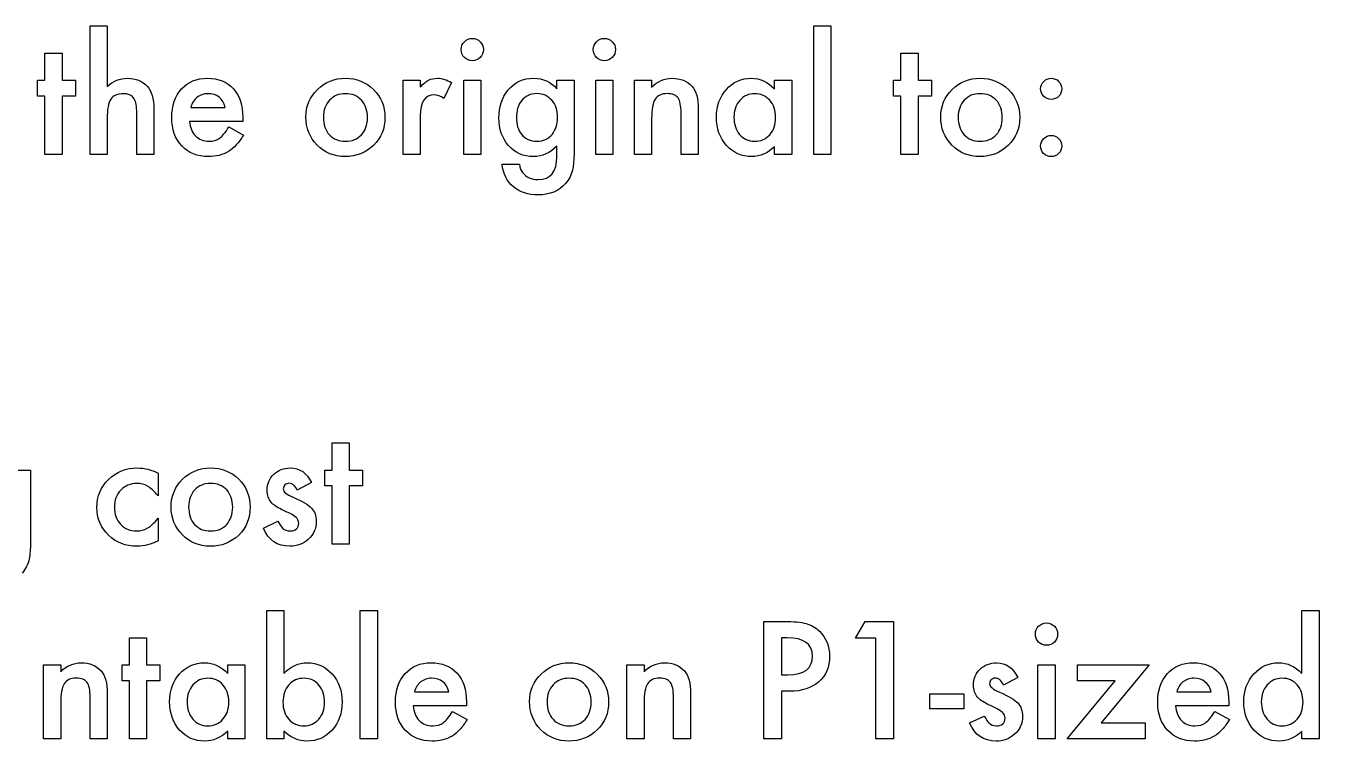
# Model space of a CAD drawing. Extents: x 6 to 931, y 6 to 506.
# Drawn here: x 790.2 to 923, y 351.6 to 425 of the extents above; entities that cross this region are included whole.
import ezdxf

# ---------------------------------------------------------------- set-up
doc = ezdxf.new("R2010")
doc.units = 0
doc.layers.add('MeArm1.0', color=7, linetype='CONTINUOUS')

msp = doc.modelspace()

# ---------------------------------------------------------------- linework, layer by layer
at = {"layer": 'MeArm1.0', "color": 7}
for points in [[(796.79974, 425.04434), (798.55756, 425.04434), (798.55756, 418.82559)], [(798.55756, 415.52872), (798.55756, 411.84903), (796.79974, 411.84903), (796.79974, 425.04434)], [(872.87006, 425.04434), (872.87006, 411.84903), (871.11224, 411.84903), (871.11224, 425.04434), (872.87006, 425.04434)], [(793.92474, 417.81778), (793.92474, 411.84903), (792.16693, 411.84903), (792.16693, 417.81778), (791.41693, 417.81778), (791.41693, 419.4584), (792.16693, 419.4584), (792.16693, 422.24747), (793.92474, 422.24747), (793.92474, 419.4584), (795.29193, 419.4584), (795.29193, 417.81778), (793.92474, 417.81778)], [(881.83099, 417.81778), (881.83099, 411.84903), (880.07318, 411.84903), (880.07318, 417.81778), (879.32318, 417.81778), (879.32318, 419.4584), (880.07318, 419.4584), (880.07318, 422.24747), (881.83099, 422.24747), (881.83099, 419.4584), (883.19818, 419.4584), (883.19818, 417.81778), (881.83099, 417.81778)], [(828.95599, 419.4584), (830.71381, 419.4584), (830.71381, 418.77872)], [(830.71381, 415.79434), (830.71381, 411.84903), (828.95599, 411.84903), (828.95599, 419.4584)], [(833.93256, 419.21622), (833.12787, 417.60684)], [(836.93256, 419.4584), (836.93256, 411.84903), (835.17474, 411.84903), (835.17474, 419.4584), (836.93256, 419.4584)], [(844.74507, 418.59903), (844.74507, 419.4584), (846.50288, 419.4584), (846.50288, 412.02872)], [(850.49506, 419.4584), (850.49506, 411.84903), (848.73724, 411.84903), (848.73724, 419.4584), (850.49506, 419.4584)], [(852.70599, 419.4584), (854.47162, 419.4584), (854.47162, 418.75528)], [(854.47162, 415.5209), (854.47162, 411.84903), (852.70599, 411.84903), (852.70599, 419.4584)], [(867.09662, 419.4584), (868.86224, 419.4584), (868.86224, 411.84903), (867.09662, 411.84903), (867.09662, 412.6459)], [(867.09662, 418.57559), (867.09662, 419.4584)], [(803.34662, 416.51309), (803.34662, 411.84903), (801.58881, 411.84903), (801.58881, 416.34903)], [(807.1433, 416.67715), (810.67455, 416.67715)], [(859.26068, 416.51309), (859.26068, 411.84903), (857.49506, 411.84903), (857.49506, 416.09903)], [(812.47943, 415.23965), (807.02631, 415.23965)], [(811.06537, 414.66934), (812.54974, 413.84122)], [(812.48724, 415.65372), (812.47924, 415.23965)], [(844.74507, 411.63809), (844.74507, 412.70059)], [(839.12007, 410.84903), (840.88569, 410.84903)], [(823.42474, 377.81778), (823.42474, 371.84903), (821.66693, 371.84903), (821.66693, 377.81778), (820.91693, 377.81778), (820.91693, 379.4584), (821.66693, 379.4584), (821.66693, 382.24747), (823.42474, 382.24747), (823.42474, 379.4584), (824.79193, 379.4584), (824.79193, 377.81778), (823.42474, 377.81778)], [(788.93257, 378.59903), (788.93257, 379.4584), (790.69038, 379.4584), (790.69038, 372.02872)], [(803.78412, 379.13028), (803.78412, 376.79434)], [(819.53412, 378.16153), (818.08099, 377.38809)], [(803.78412, 374.50528), (803.78412, 372.18497)], [(814.59662, 373.49747), (816.09662, 374.19278)], [(816.71381, 352.6459), (816.71381, 351.84903), (814.95599, 351.84903), (814.95599, 365.04434), (816.71381, 365.04434)], [(816.71381, 365.04434), (816.71381, 358.57559)], [(826.30756, 365.04434), (826.30756, 351.84903), (824.54974, 351.84903), (824.54974, 365.04434), (826.30756, 365.04434)], [(867.79974, 356.74747), (867.79974, 351.84903), (865.97943, 351.84903), (865.97943, 363.91153), (868.04193, 363.91153)], [(877.49506, 362.2084), (875.40912, 362.2084), (876.40912, 363.91153), (879.31537, 363.91153), (879.31537, 351.84903), (877.49506, 351.84903), (877.49506, 362.2084)], [(921.25287, 365.04434), (923.01849, 365.04434), (923.01849, 351.84903), (921.25287, 351.84903), (921.25287, 352.6459)], [(921.25287, 358.57559), (921.25287, 365.04434)], [(802.61224, 357.81778), (802.61224, 351.84903), (800.85443, 351.84903), (800.85443, 357.81778), (800.10443, 357.81778), (800.10443, 359.4584), (800.85443, 359.4584), (800.85443, 362.24747), (802.61224, 362.24747), (802.61224, 359.4584), (803.97943, 359.4584), (803.97943, 357.81778), (802.61224, 357.81778)], [(868.40131, 362.23184), (867.79974, 362.23184), (867.79974, 358.43497)], [(792.01849, 359.4584), (793.78412, 359.4584), (793.78412, 358.75528)], [(793.78412, 355.5209), (793.78412, 351.84903), (792.01849, 351.84903), (792.01849, 359.4584)], [(810.94037, 359.4584), (812.70599, 359.4584), (812.70599, 351.84903), (810.94037, 351.84903), (810.94037, 352.6459)], [(810.94037, 358.57559), (810.94037, 359.4584)], [(851.92474, 359.4584), (853.69037, 359.4584), (853.69037, 358.75528)], [(853.69037, 355.5209), (853.69037, 351.84903), (851.92474, 351.84903), (851.92474, 359.4584)], [(895.90131, 359.4584), (895.90131, 351.84903), (894.14349, 351.84903), (894.14349, 359.4584), (895.90131, 359.4584)], [(900.63568, 353.50528), (905.15912, 353.50528), (905.15912, 351.84903), (897.15131, 351.84903), (902.08099, 357.81778), (898.19818, 357.81778), (898.19818, 359.4584), (905.55756, 359.4584), (900.63568, 353.50528)], [(867.79974, 358.43497), (868.47943, 358.43497)], [(892.06537, 358.16153), (890.61224, 357.38809)], [(798.57318, 356.51309), (798.57318, 351.84903), (796.80756, 351.84903), (796.80756, 356.09903)], [(830.11205, 356.67715), (833.6433, 356.67715)], [(858.47943, 356.51309), (858.47943, 351.84903), (856.71381, 351.84903), (856.71381, 356.09903)], [(868.64349, 356.74747), (867.79974, 356.74747)], [(883.03412, 356.48184), (886.51849, 356.48184), (886.51849, 354.95059), (883.03412, 354.95059), (883.03412, 356.48184)], [(908.3933, 356.67715), (911.92455, 356.67715)], [(835.44818, 355.23965), (829.99506, 355.23965)], [(834.03412, 354.66934), (835.51849, 353.84122)], [(835.45599, 355.65372), (835.44799, 355.23965)], [(913.72943, 355.23965), (908.27631, 355.23965)], [(912.31537, 354.66934), (913.79974, 353.84122)], [(913.73724, 355.65372), (913.72924, 355.23965)], [(887.12787, 353.49747), (888.62787, 354.19278)]]:
    msp.add_lwpolyline(points, dxfattribs=at)
for points in [[(835.24506, 423.41934), (835.46901, 423.64329), (835.73724, 423.75527), (836.04974, 423.75528)], [(836.04974, 423.75528), (836.36745, 423.75527), (836.63828, 423.64329), (836.86224, 423.41934)], [(848.80756, 423.41934), (849.03151, 423.64329), (849.29974, 423.75527), (849.61224, 423.75528)], [(849.61224, 423.75528), (849.92995, 423.75527), (850.20078, 423.64329), (850.42474, 423.41934)], [(834.90912, 422.62247), (834.90912, 422.92975), (835.0211, 423.19537), (835.24506, 423.41934)], [(835.24506, 421.80215), (835.0211, 422.0261), (834.90912, 422.29954), (834.90912, 422.62247)], [(836.86224, 423.41934), (837.0862, 423.20058), (837.19818, 422.93235), (837.19818, 422.61465)], [(837.19818, 422.61465), (837.19818, 422.29694), (837.0862, 422.0261), (836.86224, 421.80215)], [(848.47162, 422.62247), (848.47162, 422.92975), (848.5836, 423.19537), (848.80756, 423.41934)], [(848.80756, 421.80215), (848.5836, 422.0261), (848.47162, 422.29954), (848.47162, 422.62247)], [(850.42474, 423.41934), (850.6487, 423.20058), (850.76068, 422.93235), (850.76068, 422.61465)], [(850.76068, 422.61465), (850.76068, 422.29694), (850.6487, 422.0261), (850.42474, 421.80215)], [(836.05756, 421.46622), (835.73985, 421.46621), (835.46901, 421.57819), (835.24506, 421.80215)], [(836.86224, 421.80215), (836.64349, 421.57819), (836.37526, 421.46621), (836.05756, 421.46622)], [(849.62006, 421.46622), (849.30235, 421.46621), (849.03151, 421.57819), (848.80756, 421.80215)], [(850.42474, 421.80215), (850.20599, 421.57819), (849.93776, 421.46621), (849.62006, 421.46622)], [(798.55756, 418.82559), (799.18255, 419.38808), (799.87266, 419.66933), (800.62787, 419.66934)], [(800.62787, 419.66934), (801.48724, 419.66933), (802.17474, 419.39069), (802.69037, 418.8334)], [(802.69037, 418.8334), (803.12786, 418.34902), (803.34661, 417.57559), (803.34662, 416.51309)], [(805.19037, 415.6459), (805.19037, 416.84902), (805.5237, 417.82298), (806.19037, 418.56778)], [(806.19037, 418.56778), (806.86224, 419.30215), (807.75287, 419.66933), (808.86224, 419.66934)], [(808.86224, 419.66934), (809.98203, 419.66933), (810.86745, 419.31256), (811.51849, 418.59903)], [(811.51849, 418.59903), (812.16432, 417.89069), (812.48724, 416.90892), (812.48724, 415.65372)], [(818.97162, 415.7084), (818.97162, 416.80736), (819.36485, 417.74225), (820.15131, 418.51309)], [(820.15131, 418.51309), (820.93776, 419.28392), (821.89609, 419.66933), (823.02631, 419.66934)], [(823.02631, 419.66934), (824.16172, 419.66933), (825.12526, 419.28131), (825.91693, 418.50528)], [(825.91693, 418.50528), (826.69817, 417.72923), (827.0888, 416.77611), (827.08881, 415.6459)], [(830.71381, 418.77872), (831.03672, 419.11725), (831.32318, 419.34902), (831.57318, 419.47403)], [(831.57318, 419.47403), (831.82839, 419.60423), (832.13047, 419.66933), (832.47943, 419.66934)], [(832.47943, 419.66934), (832.94297, 419.66933), (833.42734, 419.51829), (833.93256, 419.21622)], [(838.78413, 415.60684), (838.78413, 416.71621), (839.09402, 417.65892), (839.71382, 418.43497)], [(839.71382, 418.43497), (840.38048, 419.25788), (841.26069, 419.66933), (842.35444, 419.66934)], [(842.35444, 419.66934), (843.31277, 419.66933), (844.10964, 419.31256), (844.74507, 418.59903)], [(854.47162, 418.75528), (855.0862, 419.36465), (855.77891, 419.66933), (856.54974, 419.66934)], [(856.54974, 419.66934), (857.43515, 419.66933), (858.12526, 419.39069), (858.62006, 418.8334)], [(858.62006, 418.8334), (859.04713, 418.35944), (859.26067, 417.586), (859.26068, 416.51309)], [(861.12787, 415.67715), (861.12787, 416.81777), (861.46901, 417.76829), (862.15131, 418.52872)], [(862.15131, 418.52872), (862.8336, 419.28913), (863.68776, 419.66933), (864.71381, 419.66934)], [(864.71381, 419.66934), (865.59922, 419.66933), (866.39349, 419.30475), (867.09662, 418.57559)], [(884.15912, 415.7084), (884.15912, 416.80736), (884.55235, 417.74225), (885.33881, 418.51309)], [(885.33881, 418.51309), (886.12526, 419.28392), (887.08359, 419.66933), (888.21381, 419.66934)], [(888.21381, 419.66934), (889.34922, 419.66933), (890.31276, 419.28131), (891.10443, 418.50528)], [(891.10443, 418.50528), (891.88567, 417.72923), (892.2763, 416.77611), (892.27631, 415.6459)], [(894.41693, 418.59903), (894.41693, 418.88548), (894.5237, 419.13548), (894.73724, 419.34903)], [(894.72943, 417.81778), (894.5211, 418.02611), (894.41693, 418.28652), (894.41693, 418.59903)], [(894.73724, 419.34903), (894.95078, 419.56256), (895.20599, 419.66933), (895.50287, 419.66934)], [(895.50287, 419.66934), (895.79974, 419.66933), (896.05495, 419.56256), (896.26849, 419.34903)], [(896.26849, 419.34903), (896.48203, 419.13548), (896.5888, 418.88027), (896.58881, 418.5834)], [(896.58881, 418.5834), (896.5888, 418.28131), (896.48203, 418.0235), (896.26849, 417.80997)], [(798.92474, 417.51309), (798.67995, 417.12767), (798.55755, 416.46621), (798.55756, 415.52872)], [(800.22162, 418.0834), (799.60703, 418.0834), (799.17474, 417.89329), (798.92474, 417.51309)], [(801.26068, 417.66934), (801.04713, 417.94538), (800.70078, 418.0834), (800.22162, 418.0834)], [(801.58881, 416.34903), (801.5888, 416.9584), (801.47943, 417.3985), (801.26068, 417.66934)], [(807.3933, 417.26309), (807.28393, 417.09121), (807.20059, 416.8959), (807.1433, 416.67715)], [(807.78393, 417.70059), (807.63288, 417.58079), (807.50268, 417.43496), (807.3933, 417.26309)], [(808.29955, 417.98184), (808.11205, 417.91934), (807.94018, 417.82559), (807.78393, 417.70059)], [(808.90112, 418.0834), (808.68757, 418.0834), (808.48705, 418.0495), (808.29955, 417.98184)], [(810.67455, 416.67715), (810.42976, 417.61465), (809.83861, 418.0834), (808.90112, 418.0834)], [(821.39349, 417.41158), (820.97682, 416.96366), (820.76849, 416.38553), (820.76849, 415.6772)], [(823.02631, 418.08345), (822.35443, 418.08345), (821.81016, 417.85949), (821.39349, 417.41158)], [(824.67474, 417.41158), (824.25807, 417.85949), (823.70859, 418.08345), (823.02631, 418.08345)], [(825.29193, 415.63814), (825.29192, 416.37772), (825.0862, 416.96887), (824.67474, 417.41158)], [(832.15131, 417.96622), (831.19297, 417.96621), (830.7138, 417.24225), (830.71381, 415.79434)], [(833.12787, 417.60684), (832.79453, 417.84642), (832.46901, 417.96621), (832.15131, 417.96622)], [(841.10444, 417.34903), (840.75548, 416.90632), (840.581, 416.3334), (840.581, 415.63028)], [(842.68257, 418.09122), (842.0159, 418.09121), (841.48985, 417.84382), (841.10444, 417.34903)], [(844.22163, 417.41153), (843.82058, 417.86465), (843.30756, 418.09121), (842.68257, 418.09122)], [(844.81538, 415.63809), (844.81537, 416.37767), (844.61746, 416.96882), (844.22163, 417.41153)], [(854.83099, 417.51309), (854.59141, 417.13288), (854.47162, 416.46882), (854.47162, 415.5209)], [(856.07318, 418.09122), (855.48984, 418.09121), (855.07578, 417.8985), (854.83099, 417.51309)], [(857.18256, 417.65372), (856.97943, 417.94538), (856.60963, 418.09121), (856.07318, 418.09122)], [(857.49506, 416.09903), (857.49505, 416.84902), (857.39088, 417.36725), (857.18256, 417.65372)], [(863.52631, 417.3959), (863.12526, 416.93236), (862.92474, 416.35944), (862.92474, 415.67715)], [(865.04193, 418.0834), (864.43776, 418.0834), (863.93255, 417.85423), (863.52631, 417.3959)], [(866.60443, 417.40372), (866.20338, 417.85684), (865.68255, 418.0834), (865.04193, 418.0834)], [(867.20599, 415.63809), (867.20599, 416.35163), (867.00547, 416.94017), (866.60443, 417.40372)], [(886.58099, 417.41158), (886.16432, 416.96366), (885.95599, 416.38553), (885.95599, 415.6772)], [(888.21381, 418.08345), (887.54193, 418.08345), (886.99766, 417.85949), (886.58099, 417.41158)], [(889.86224, 417.41158), (889.44557, 417.85949), (888.89609, 418.08345), (888.21381, 418.08345)], [(890.47943, 415.63814), (890.47942, 416.37772), (890.2737, 416.96887), (889.86224, 417.41158)], [(895.50287, 417.49747), (895.20078, 417.49746), (894.94297, 417.60423), (894.72943, 417.81778)], [(896.26849, 417.80997), (896.06016, 417.60163), (895.80495, 417.49746), (895.50287, 417.49747)], [(820.12787, 412.80215), (819.35703, 413.57299), (818.97162, 414.54174), (818.97162, 415.7084)], [(885.31537, 412.80215), (884.54453, 413.57299), (884.15912, 414.54174), (884.15912, 415.7084)], [(806.22162, 412.72403), (805.53412, 413.4584), (805.19037, 414.43236), (805.19037, 415.6459)], [(807.02631, 415.23965), (807.07321, 414.61465), (807.2763, 414.11726), (807.63568, 413.74747)], [(810.10443, 413.51309), (810.38568, 413.72142), (810.70599, 414.10684), (811.06537, 414.66934)], [(820.76849, 415.6772), (820.76849, 414.91678), (820.97162, 414.31522), (821.37787, 413.87252)], [(824.67474, 413.8647), (825.0862, 414.30741), (825.29192, 414.89856), (825.29193, 415.63814)], [(827.08881, 415.6459), (827.0888, 414.50528), (826.69557, 413.54955), (825.90912, 412.77872)], [(839.78413, 412.75528), (839.11746, 413.51569), (838.78413, 414.46621), (838.78413, 415.60684)], [(840.581, 415.63028), (840.581, 414.93757), (840.75548, 414.36986), (841.10444, 413.92715)], [(844.27632, 413.93497), (844.63568, 414.37767), (844.81537, 414.94538), (844.81538, 415.63809)], [(862.15131, 412.7709), (861.46901, 413.54694), (861.12787, 414.51569), (861.12787, 415.67715)], [(862.92474, 415.67715), (862.92474, 414.94798), (863.12005, 414.35424), (863.51068, 413.8959)], [(866.60443, 413.87247), (867.00547, 414.33601), (867.20599, 414.92455), (867.20599, 415.63809)], [(885.95599, 415.6772), (885.95599, 414.91678), (886.15912, 414.31522), (886.56537, 413.87252)], [(889.86224, 413.8647), (890.2737, 414.30741), (890.47942, 414.89856), (890.47943, 415.63814)], [(892.27631, 415.6459), (892.2763, 414.50528), (891.88307, 413.54955), (891.09662, 412.77872)], [(807.63568, 413.74747), (807.99505, 413.38288), (808.45599, 413.20059), (809.01849, 413.20059)], [(809.01849, 413.20059), (809.45599, 413.20059), (809.81797, 413.30476), (810.10443, 413.51309)], [(812.54974, 413.84122), (812.32057, 413.45059), (812.07838, 413.11465), (811.82318, 412.8334)], [(821.37787, 413.87252), (821.79453, 413.4246), (822.34401, 413.20064), (823.02631, 413.20064)], [(823.02631, 413.20064), (823.7138, 413.20064), (824.26328, 413.42199), (824.67474, 413.8647)], [(841.10444, 413.92715), (841.48465, 413.44278), (842.01069, 413.20059), (842.68257, 413.20059)], [(842.68257, 413.20059), (843.35444, 413.20059), (843.88569, 413.44538), (844.27632, 413.93497)], [(863.51068, 413.8959), (863.91172, 413.43236), (864.41693, 413.20059), (865.02631, 413.20059)], [(865.02631, 413.20059), (865.67734, 413.20059), (866.20338, 413.42455), (866.60443, 413.87247)], [(886.56537, 413.87252), (886.98203, 413.4246), (887.53151, 413.20064), (888.21381, 413.20064)], [(888.21381, 413.20064), (888.9013, 413.20064), (889.45078, 413.42199), (889.86224, 413.8647)], [(894.41693, 412.72403), (894.41693, 413.0157), (894.5237, 413.2683), (894.73724, 413.48184)], [(894.73724, 413.48184), (894.95078, 413.69538), (895.20599, 413.80215), (895.50287, 413.80215)], [(895.50287, 413.80215), (895.79974, 413.80215), (896.05495, 413.69538), (896.26849, 413.48184)], [(896.26849, 413.48184), (896.48203, 413.2683), (896.5888, 413.01309), (896.58881, 412.71622)], [(808.95599, 411.63028), (807.82057, 411.63028), (806.90912, 411.99486), (806.22162, 412.72403)], [(810.05756, 411.75528), (809.71901, 411.67198), (809.35182, 411.63028), (808.95599, 411.63028)], [(811.00287, 412.1459), (810.7112, 411.96882), (810.39609, 411.83861), (810.05756, 411.75528)], [(811.82318, 412.8334), (811.56797, 412.55736), (811.29453, 412.3282), (811.00287, 412.1459)], [(822.99506, 411.63028), (821.85443, 411.63028), (820.8987, 412.0209), (820.12787, 412.80215)], [(825.90912, 412.77872), (825.11745, 412.01309), (824.14609, 411.63028), (822.99506, 411.63028)], [(842.331, 411.63028), (841.29454, 411.63028), (840.44558, 412.00528), (839.78413, 412.75528)], [(844.74507, 412.70059), (844.04714, 411.98705), (843.24246, 411.63028), (842.331, 411.63028)], [(846.50287, 412.02872), (846.50286, 411.66934), (846.48987, 411.35424), (846.46377, 411.0834)], [(864.76068, 411.63028), (863.70859, 411.63028), (862.8388, 412.01049), (862.15131, 412.7709)], [(867.09662, 412.6459), (866.37265, 411.96882), (865.59401, 411.63028), (864.76068, 411.63028)], [(888.18256, 411.63028), (887.04193, 411.63028), (886.0862, 412.0209), (885.31537, 412.80215)], [(891.09662, 412.77872), (890.30495, 412.01309), (889.33359, 411.63028), (888.18256, 411.63028)], [(894.72943, 411.94278), (894.5211, 412.15111), (894.41693, 412.41153), (894.41693, 412.72403)], [(895.50287, 411.63028), (895.19557, 411.63028), (894.93776, 411.73445), (894.72943, 411.94278)], [(896.26849, 411.94278), (896.06016, 411.73445), (895.80495, 411.63028), (895.50287, 411.63028)], [(896.58881, 412.71622), (896.5888, 412.41413), (896.48203, 412.15632), (896.26849, 411.94278)], [(840.29194, 408.51309), (839.61486, 409.07559), (839.22423, 409.85424), (839.12007, 410.84903)], [(840.88569, 410.84903), (840.95339, 410.47403), (841.06538, 410.18497), (841.22163, 409.98184)], [(842.81538, 409.2709), (844.10183, 409.27091), (844.74506, 410.05997), (844.74507, 411.63809)], [(846.46377, 411.0834), (846.44297, 410.80736), (846.41167, 410.56518), (846.37007, 410.35684)], [(841.22163, 409.98184), (841.58621, 409.50789), (842.11746, 409.27091), (842.81538, 409.2709)], [(846.37007, 410.35684), (846.24506, 409.78393), (846.00027, 409.29174), (845.63569, 408.88028)], [(842.79975, 407.69278), (841.78412, 407.69278), (840.94819, 407.96622), (840.29194, 408.51309)], [(845.63569, 408.88028), (844.94818, 408.08862), (844.00287, 407.69278), (842.79975, 407.69278)], [(798.70599, 378.49747), (799.50807, 379.27871), (800.49245, 379.66933), (801.65912, 379.66934)], [(801.65912, 379.66934), (802.40911, 379.66933), (803.11745, 379.48965), (803.78412, 379.13028)], [(805.12787, 375.7084), (805.12787, 376.80736), (805.5211, 377.74225), (806.30756, 378.51309)], [(806.30756, 378.51309), (807.09401, 379.28392), (808.05234, 379.66933), (809.18256, 379.66934)], [(809.18256, 379.66934), (810.31797, 379.66933), (811.28151, 379.28131), (812.07318, 378.50528)], [(812.07318, 378.50528), (812.85442, 377.72923), (813.24505, 376.77611), (813.24506, 375.6459)], [(814.99506, 377.38028), (814.99506, 378.04173), (815.22162, 378.58861), (815.67474, 379.0209)], [(815.67474, 379.0209), (816.13828, 379.45319), (816.70078, 379.66933), (817.36224, 379.66934)], [(817.36224, 379.66934), (818.3362, 379.66933), (819.06016, 379.16673), (819.53412, 378.16153)], [(797.50287, 375.62247), (797.50287, 376.75788), (797.90391, 377.71621), (798.70599, 378.49747)], [(799.95599, 377.38809), (799.51849, 376.92455), (799.29974, 376.34382), (799.29974, 375.6459)], [(801.60443, 378.0834), (800.94297, 378.0834), (800.39349, 377.85163), (799.95599, 377.38809)], [(802.70599, 377.80215), (802.39349, 377.98965), (802.0263, 378.0834), (801.60443, 378.0834)], [(803.78412, 376.79434), (803.38307, 377.28392), (803.0237, 377.61986), (802.70599, 377.80215)], [(807.54974, 377.41158), (807.13307, 376.96366), (806.92474, 376.38553), (806.92474, 375.6772)], [(809.18256, 378.08345), (808.51068, 378.08345), (807.96641, 377.85949), (807.54974, 377.41158)], [(810.83099, 377.41158), (810.41432, 377.85949), (809.86484, 378.08345), (809.18256, 378.08345)], [(811.44818, 375.63814), (811.44817, 376.37772), (811.24245, 376.96887), (810.83099, 377.41158)], [(815.39349, 376.15372), (815.12787, 376.47142), (814.99506, 376.88027), (814.99506, 377.38028)], [(816.81537, 377.92715), (816.70078, 377.82298), (816.64349, 377.68757), (816.64349, 377.5209)], [(816.64349, 377.5209), (816.64349, 377.22923), (816.98203, 376.94017), (817.65912, 376.65372)], [(817.22943, 378.09122), (817.06797, 378.09121), (816.92995, 378.03652), (816.81537, 377.92715)], [(818.08099, 377.38809), (817.85182, 377.85684), (817.56797, 378.09121), (817.22943, 378.09122)], [(816.47162, 375.40372), (815.9612, 375.65371), (815.60183, 375.90371), (815.39349, 376.15372)], [(817.65912, 376.65372), (818.59141, 376.25267), (819.21901, 375.88288), (819.54193, 375.54434)], [(798.69037, 372.7709), (797.8987, 373.53653), (797.50287, 374.48705), (797.50287, 375.62247)], [(799.29974, 375.6459), (799.29974, 374.93236), (799.51068, 374.34642), (799.93256, 373.88809)], [(806.28412, 372.80215), (805.51328, 373.57299), (805.12787, 374.54174), (805.12787, 375.7084)], [(806.92474, 375.6772), (806.92474, 374.91678), (807.12787, 374.31522), (807.53412, 373.87252)], [(810.83099, 373.8647), (811.24245, 374.30741), (811.44817, 374.89856), (811.44818, 375.63814)], [(813.24506, 375.6459), (813.24505, 374.50528), (812.85182, 373.54955), (812.06537, 372.77872)], [(817.01068, 375.1459), (816.83359, 375.2292), (816.65391, 375.31517), (816.47162, 375.40372)], [(817.54193, 374.88809), (817.36484, 374.97659), (817.18776, 375.06257), (817.01068, 375.1459)], [(818.22943, 374.01309), (818.22943, 374.32559), (818.00026, 374.61726), (817.54193, 374.88809)], [(819.54193, 375.54434), (819.86484, 375.2058), (820.0263, 374.75007), (820.02631, 374.17715)], [(799.93256, 373.88809), (800.35964, 373.42976), (800.90391, 373.20059), (801.56537, 373.20059)], [(801.56537, 373.20059), (801.98724, 373.20059), (802.35963, 373.29179), (802.68256, 373.47403)], [(802.68256, 373.47403), (802.99505, 373.65111), (803.36224, 373.99486), (803.78412, 374.50528)], [(807.53412, 373.87252), (807.95078, 373.4246), (808.50026, 373.20064), (809.18256, 373.20064)], [(809.18256, 373.20064), (809.87005, 373.20064), (810.41953, 373.42199), (810.83099, 373.8647)], [(817.30756, 371.63028), (816.03151, 371.63028), (815.12787, 372.25267), (814.59662, 373.49747)], [(816.09662, 374.19278), (816.30495, 373.82819), (816.4638, 373.59642), (816.57318, 373.49747)], [(816.57318, 373.49747), (816.78672, 373.29955), (817.04193, 373.20059), (817.33881, 373.20059)], [(817.33881, 373.20059), (817.93255, 373.20059), (818.22943, 373.47142), (818.22943, 374.01309)], [(820.02631, 374.17715), (820.0263, 373.44278), (819.75547, 372.8282), (819.21381, 372.3334)], [(790.69037, 372.02872), (790.69036, 371.66934), (790.67737, 371.35424), (790.65127, 371.0834)], [(801.64349, 371.63028), (800.46641, 371.63028), (799.48203, 372.01049), (798.69037, 372.7709)], [(803.78412, 372.18497), (803.07057, 371.81518), (802.35703, 371.63028), (801.64349, 371.63028)], [(809.15131, 371.63028), (808.01068, 371.63028), (807.05495, 372.0209), (806.28412, 372.80215)], [(812.06537, 372.77872), (811.2737, 372.01309), (810.30234, 371.63028), (809.15131, 371.63028)], [(819.21381, 372.3334), (818.68776, 371.86465), (818.05234, 371.63028), (817.30756, 371.63028)], [(790.65127, 371.0834), (790.63047, 370.80736), (790.59917, 370.56518), (790.55757, 370.35684)], [(790.55757, 370.35684), (790.43256, 369.78393), (790.18777, 369.29174), (789.82319, 368.88028)], [(868.04193, 363.91153), (869.05234, 363.91152), (869.81536, 363.84123), (870.33099, 363.70059)], [(870.33099, 363.70059), (870.85182, 363.55996), (871.31015, 363.29433), (871.70599, 362.90372)], [(871.70599, 362.90372), (872.39869, 362.22662), (872.74505, 361.37246), (872.74506, 360.34122)], [(893.87787, 362.62247), (893.87787, 362.92975), (893.98985, 363.19537), (894.21381, 363.41934)], [(894.21381, 361.80215), (893.98985, 362.0261), (893.87787, 362.29954), (893.87787, 362.62247)], [(894.21381, 363.41934), (894.43776, 363.64329), (894.70599, 363.75527), (895.01849, 363.75528)], [(895.01849, 363.75528), (895.3362, 363.75527), (895.60703, 363.64329), (895.83099, 363.41934)], [(895.83099, 363.41934), (896.05495, 363.20058), (896.16693, 362.93235), (896.16693, 362.61465)], [(896.16693, 362.61465), (896.16693, 362.29694), (896.05495, 362.0261), (895.83099, 361.80215)], [(870.98724, 360.36465), (870.98724, 361.60944), (870.12526, 362.23183), (868.40131, 362.23184)], [(895.02631, 361.46622), (894.7086, 361.46621), (894.43776, 361.57819), (894.21381, 361.80215)], [(895.83099, 361.80215), (895.61224, 361.57819), (895.34401, 361.46621), (895.02631, 361.46622)], [(868.47943, 358.43497), (870.1513, 358.43496), (870.98724, 359.07819), (870.98724, 360.36465)], [(872.74506, 360.34122), (872.74505, 359.23704), (872.37526, 358.36204), (871.63568, 357.71622)], [(793.78412, 358.75528), (794.3987, 359.36465), (795.09141, 359.66933), (795.86224, 359.66934)], [(795.86224, 359.66934), (796.74765, 359.66933), (797.43776, 359.39069), (797.93256, 358.8334)], [(797.93256, 358.8334), (798.35963, 358.35944), (798.57317, 357.586), (798.57318, 356.51309)], [(805.99506, 358.52872), (806.67735, 359.28913), (807.53151, 359.66933), (808.55756, 359.66934)], [(808.55756, 359.66934), (809.44297, 359.66933), (810.23724, 359.30475), (810.94037, 358.57559)], [(816.71381, 358.57559), (817.41693, 359.30475), (818.2138, 359.66933), (819.10443, 359.66934)], [(819.10443, 359.66934), (820.13047, 359.66933), (820.98463, 359.28652), (821.66693, 358.5209)], [(829.15912, 358.56778), (829.83099, 359.30215), (830.72162, 359.66933), (831.83099, 359.66934)], [(831.83099, 359.66934), (832.95078, 359.66933), (833.8362, 359.31256), (834.48724, 358.59903)], [(834.48724, 358.59903), (835.13307, 357.89069), (835.45599, 356.90892), (835.45599, 355.65372)], [(843.12006, 358.51309), (843.90651, 359.28392), (844.86484, 359.66933), (845.99506, 359.66934)], [(845.99506, 359.66934), (847.13047, 359.66933), (848.09401, 359.28131), (848.88568, 358.50528)], [(853.69037, 358.75528), (854.30495, 359.36465), (854.99766, 359.66933), (855.76849, 359.66934)], [(855.76849, 359.66934), (856.6539, 359.66933), (857.34401, 359.39069), (857.83881, 358.8334)], [(857.83881, 358.8334), (858.26588, 358.35944), (858.47942, 357.586), (858.47943, 356.51309)], [(887.52631, 357.38028), (887.52631, 358.04173), (887.75287, 358.58861), (888.20599, 359.0209)], [(888.20599, 359.0209), (888.66953, 359.45319), (889.23203, 359.66933), (889.89349, 359.66934)], [(889.89349, 359.66934), (890.86745, 359.66933), (891.59141, 359.16673), (892.06537, 358.16153)], [(907.44037, 358.56778), (908.11224, 359.30215), (909.00287, 359.66933), (910.11224, 359.66934)], [(910.11224, 359.66934), (911.23203, 359.66933), (912.11745, 359.31256), (912.76849, 358.59903)], [(912.76849, 358.59903), (913.41432, 357.89069), (913.73724, 356.90892), (913.73724, 355.65372)], [(916.30756, 358.5209), (916.98464, 359.28652), (917.8362, 359.66933), (918.86224, 359.66934)], [(918.86224, 359.66934), (919.75286, 359.66933), (920.54974, 359.30475), (921.25287, 358.57559)], [(794.14349, 357.51309), (793.90391, 357.13288), (793.78412, 356.46882), (793.78412, 355.5209)], [(795.38568, 358.09122), (794.80234, 358.09121), (794.38828, 357.8985), (794.14349, 357.51309)], [(796.49506, 357.65372), (796.29193, 357.94538), (795.92213, 358.09121), (795.38568, 358.09122)], [(796.80756, 356.09903), (796.80755, 356.84902), (796.70338, 357.36725), (796.49506, 357.65372)], [(804.97162, 355.67715), (804.97162, 356.81777), (805.31276, 357.76829), (805.99506, 358.52872)], [(807.37006, 357.3959), (806.96901, 356.93236), (806.76849, 356.35944), (806.76849, 355.67715)], [(808.88568, 358.0834), (808.28151, 358.0834), (807.7763, 357.85423), (807.37006, 357.3959)], [(810.44818, 357.40372), (810.04713, 357.85684), (809.5263, 358.0834), (808.88568, 358.0834)], [(811.04974, 355.63809), (811.04974, 356.35163), (810.84922, 356.94017), (810.44818, 357.40372)], [(817.21381, 357.40372), (816.81276, 356.9558), (816.61224, 356.37246), (816.61224, 355.65372)], [(818.79193, 358.0834), (818.14609, 358.0834), (817.62005, 357.85684), (817.21381, 357.40372)], [(820.29974, 357.38028), (819.8987, 357.84902), (819.39609, 358.0834), (818.79193, 358.0834)], [(820.89349, 355.59903), (820.89349, 356.32819), (820.69557, 356.92194), (820.29974, 357.38028)], [(821.66693, 358.5209), (822.34921, 357.76048), (822.69036, 356.81257), (822.69037, 355.67715)], [(828.15912, 355.6459), (828.15912, 356.84902), (828.49245, 357.82298), (829.15912, 358.56778)], [(830.36205, 357.26309), (830.25268, 357.09121), (830.16934, 356.8959), (830.11205, 356.67715)], [(830.75268, 357.70059), (830.60163, 357.58079), (830.47143, 357.43496), (830.36205, 357.26309)], [(831.2683, 357.98184), (831.0808, 357.91934), (830.90893, 357.82559), (830.75268, 357.70059)], [(831.86987, 358.0834), (831.65632, 358.0834), (831.4558, 358.0495), (831.2683, 357.98184)], [(833.6433, 356.67715), (833.39851, 357.61465), (832.80736, 358.0834), (831.86987, 358.0834)], [(841.94037, 355.7084), (841.94037, 356.80736), (842.3336, 357.74225), (843.12006, 358.51309)], [(844.36224, 357.41158), (843.94557, 356.96366), (843.73724, 356.38553), (843.73724, 355.6772)], [(845.99506, 358.08345), (845.32318, 358.08345), (844.77891, 357.85949), (844.36224, 357.41158)], [(847.64349, 357.41158), (847.22682, 357.85949), (846.67734, 358.08345), (845.99506, 358.08345)], [(848.26068, 355.63814), (848.26067, 356.37772), (848.05495, 356.96887), (847.64349, 357.41158)], [(848.88568, 358.50528), (849.66692, 357.72923), (850.05755, 356.77611), (850.05756, 355.6459)], [(854.04974, 357.51309), (853.81016, 357.13288), (853.69037, 356.46882), (853.69037, 355.5209)], [(855.29193, 358.09122), (854.70859, 358.09121), (854.29453, 357.8985), (854.04974, 357.51309)], [(856.40131, 357.65372), (856.19818, 357.94538), (855.82838, 358.09121), (855.29193, 358.09122)], [(856.71381, 356.09903), (856.7138, 356.84902), (856.60963, 357.36725), (856.40131, 357.65372)], [(871.63568, 357.71622), (870.89609, 357.07038), (869.8987, 356.74746), (868.64349, 356.74747)], [(887.92474, 356.15372), (887.65912, 356.47142), (887.52631, 356.88027), (887.52631, 357.38028)], [(889.34662, 357.92715), (889.23203, 357.82298), (889.17474, 357.68757), (889.17474, 357.5209)], [(889.17474, 357.5209), (889.17474, 357.22923), (889.51328, 356.94017), (890.19037, 356.65372)], [(889.76068, 358.09122), (889.59922, 358.09121), (889.4612, 358.03652), (889.34662, 357.92715)], [(890.61224, 357.38809), (890.38307, 357.85684), (890.09922, 358.09121), (889.76068, 358.09122)], [(906.44037, 355.6459), (906.44037, 356.84902), (906.7737, 357.82298), (907.44037, 358.56778)], [(908.6433, 357.26309), (908.53393, 357.09121), (908.45059, 356.8959), (908.3933, 356.67715)], [(909.03393, 357.70059), (908.88288, 357.58079), (908.75268, 357.43496), (908.6433, 357.26309)], [(909.54955, 357.98184), (909.36205, 357.91934), (909.19018, 357.82559), (909.03393, 357.70059)], [(910.15112, 358.0834), (909.93757, 358.0834), (909.73705, 358.0495), (909.54955, 357.98184)], [(911.92455, 356.67715), (911.67976, 357.61465), (911.08861, 358.0834), (910.15112, 358.0834)], [(915.28412, 355.67715), (915.28412, 356.81257), (915.62526, 357.76048), (916.30756, 358.5209)], [(917.68256, 357.3959), (917.28151, 356.93236), (917.08099, 356.35944), (917.08099, 355.67715)], [(919.19818, 358.0834), (918.59401, 358.0834), (918.0888, 357.85423), (917.68256, 357.3959)], [(920.76068, 357.40372), (920.35963, 357.85684), (919.8388, 358.0834), (919.19818, 358.0834)], [(921.36224, 355.63809), (921.36224, 356.35163), (921.16172, 356.94017), (920.76068, 357.40372)], [(889.00287, 355.40372), (888.49245, 355.65371), (888.13308, 355.90371), (887.92474, 356.15372)], [(890.19037, 356.65372), (891.12266, 356.25267), (891.75026, 355.88288), (892.07318, 355.54434)], [(805.99506, 352.7709), (805.31276, 353.54694), (804.97162, 354.51569), (804.97162, 355.67715)], [(806.76849, 355.67715), (806.76849, 354.94798), (806.9638, 354.35424), (807.35443, 353.8959)], [(810.44818, 353.87247), (810.84922, 354.33601), (811.04974, 354.92455), (811.04974, 355.63809)], [(816.61224, 355.65372), (816.61224, 354.91413), (816.81016, 354.32299), (817.20599, 353.88028)], [(820.28412, 353.88028), (820.69036, 354.33861), (820.89349, 354.91153), (820.89349, 355.59903)], [(822.69037, 355.67715), (822.69036, 354.50528), (822.34661, 353.53653), (821.65912, 352.7709)], [(829.19037, 352.72403), (828.50287, 353.4584), (828.15912, 354.43236), (828.15912, 355.6459)], [(829.99506, 355.23965), (830.04196, 354.61465), (830.24505, 354.11726), (830.60443, 353.74747)], [(833.07318, 353.51309), (833.35443, 353.72142), (833.67474, 354.10684), (834.03412, 354.66934)], [(843.09662, 352.80215), (842.32578, 353.57299), (841.94037, 354.54174), (841.94037, 355.7084)], [(843.73724, 355.6772), (843.73724, 354.91678), (843.94037, 354.31522), (844.34662, 353.87252)], [(847.64349, 353.8647), (848.05495, 354.30741), (848.26067, 354.89856), (848.26068, 355.63814)], [(850.05756, 355.6459), (850.05755, 354.50528), (849.66432, 353.54955), (848.87787, 352.77872)], [(889.54193, 355.1459), (889.36484, 355.2292), (889.18516, 355.31517), (889.00287, 355.40372)], [(890.07318, 354.88809), (889.89609, 354.97659), (889.71901, 355.06257), (889.54193, 355.1459)], [(890.76068, 354.01309), (890.76068, 354.32559), (890.53151, 354.61726), (890.07318, 354.88809)], [(892.07318, 355.54434), (892.39609, 355.2058), (892.55755, 354.75007), (892.55756, 354.17715)], [(907.47162, 352.72403), (906.78412, 353.4584), (906.44037, 354.43236), (906.44037, 355.6459)], [(908.27631, 355.23965), (908.32321, 354.61465), (908.5263, 354.11726), (908.88568, 353.74747)], [(911.35443, 353.51309), (911.63568, 353.72142), (911.95599, 354.10684), (912.31537, 354.66934)], [(916.30756, 352.7709), (915.62526, 353.54694), (915.28412, 354.51569), (915.28412, 355.67715)], [(917.08099, 355.67715), (917.08099, 354.94798), (917.2763, 354.35424), (917.66693, 353.8959)], [(920.76068, 353.87247), (921.16172, 354.33601), (921.36224, 354.92455), (921.36224, 355.63809)], [(807.35443, 353.8959), (807.75547, 353.43236), (808.26068, 353.20059), (808.87006, 353.20059)], [(808.87006, 353.20059), (809.52109, 353.20059), (810.04713, 353.42455), (810.44818, 353.87247)], [(817.20599, 353.88028), (817.60182, 353.42715), (818.12266, 353.20059), (818.76849, 353.20059)], [(818.76849, 353.20059), (819.37786, 353.20059), (819.88307, 353.42715), (820.28412, 353.88028)], [(830.60443, 353.74747), (830.9638, 353.38288), (831.42474, 353.20059), (831.98724, 353.20059)], [(831.98724, 353.20059), (832.42474, 353.20059), (832.78672, 353.30476), (833.07318, 353.51309)], [(835.51849, 353.84122), (835.28932, 353.45059), (835.04713, 353.11465), (834.79193, 352.8334)], [(844.34662, 353.87252), (844.76328, 353.4246), (845.31276, 353.20064), (845.99506, 353.20064)], [(845.99506, 353.20064), (846.68255, 353.20064), (847.23203, 353.42199), (847.64349, 353.8647)], [(889.83881, 351.63028), (888.56276, 351.63028), (887.65912, 352.25267), (887.12787, 353.49747)], [(888.62787, 354.19278), (888.8362, 353.82819), (888.99505, 353.59642), (889.10443, 353.49747)], [(889.10443, 353.49747), (889.31797, 353.29955), (889.57318, 353.20059), (889.87006, 353.20059)], [(889.87006, 353.20059), (890.4638, 353.20059), (890.76068, 353.47142), (890.76068, 354.01309)], [(892.55756, 354.17715), (892.55755, 353.44278), (892.28672, 352.8282), (891.74506, 352.3334)], [(908.88568, 353.74747), (909.24505, 353.38288), (909.70599, 353.20059), (910.26849, 353.20059)], [(910.26849, 353.20059), (910.70599, 353.20059), (911.06797, 353.30476), (911.35443, 353.51309)], [(913.79974, 353.84122), (913.57057, 353.45059), (913.32838, 353.11465), (913.07318, 352.8334)], [(917.66693, 353.8959), (918.06797, 353.43236), (918.57318, 353.20059), (919.18256, 353.20059)], [(919.18256, 353.20059), (919.83359, 353.20059), (920.35963, 353.42455), (920.76068, 353.87247)], [(808.60443, 351.63028), (807.55234, 351.63028), (806.68255, 352.01049), (805.99506, 352.7709)], [(810.94037, 352.6459), (810.2164, 351.96882), (809.43776, 351.63028), (808.60443, 351.63028)], [(819.07318, 351.63028), (818.19297, 351.63028), (817.40651, 351.96882), (816.71381, 352.6459)], [(821.65912, 352.7709), (820.97682, 352.01049), (820.11484, 351.63028), (819.07318, 351.63028)], [(831.92474, 351.63028), (830.78932, 351.63028), (829.87787, 351.99486), (829.19037, 352.72403)], [(833.97162, 352.1459), (833.67995, 351.96882), (833.36484, 351.83861), (833.02631, 351.75528)], [(834.79193, 352.8334), (834.53672, 352.55736), (834.26328, 352.3282), (833.97162, 352.1459)], [(845.96381, 351.63028), (844.82318, 351.63028), (843.86745, 352.0209), (843.09662, 352.80215)], [(848.87787, 352.77872), (848.0862, 352.01309), (847.11484, 351.63028), (845.96381, 351.63028)], [(891.74506, 352.3334), (891.21901, 351.86465), (890.58359, 351.63028), (889.83881, 351.63028)], [(910.20599, 351.63028), (909.07057, 351.63028), (908.15912, 351.99486), (907.47162, 352.72403)], [(912.25287, 352.1459), (911.9612, 351.96882), (911.64609, 351.83861), (911.30756, 351.75528)], [(913.07318, 352.8334), (912.81797, 352.55736), (912.54453, 352.3282), (912.25287, 352.1459)], [(918.90131, 351.63028), (917.85964, 351.63028), (916.99505, 352.01049), (916.30756, 352.7709)], [(921.25287, 352.6459), (920.56015, 351.96882), (919.7763, 351.63028), (918.90131, 351.63028)], [(833.02631, 351.75528), (832.68776, 351.67198), (832.32057, 351.63028), (831.92474, 351.63028)], [(911.30756, 351.75528), (910.96901, 351.67198), (910.60182, 351.63028), (910.20599, 351.63028)]]:
    msp.add_open_spline(points, degree=3, dxfattribs=at)

doc.saveas('drawing.dxf')
